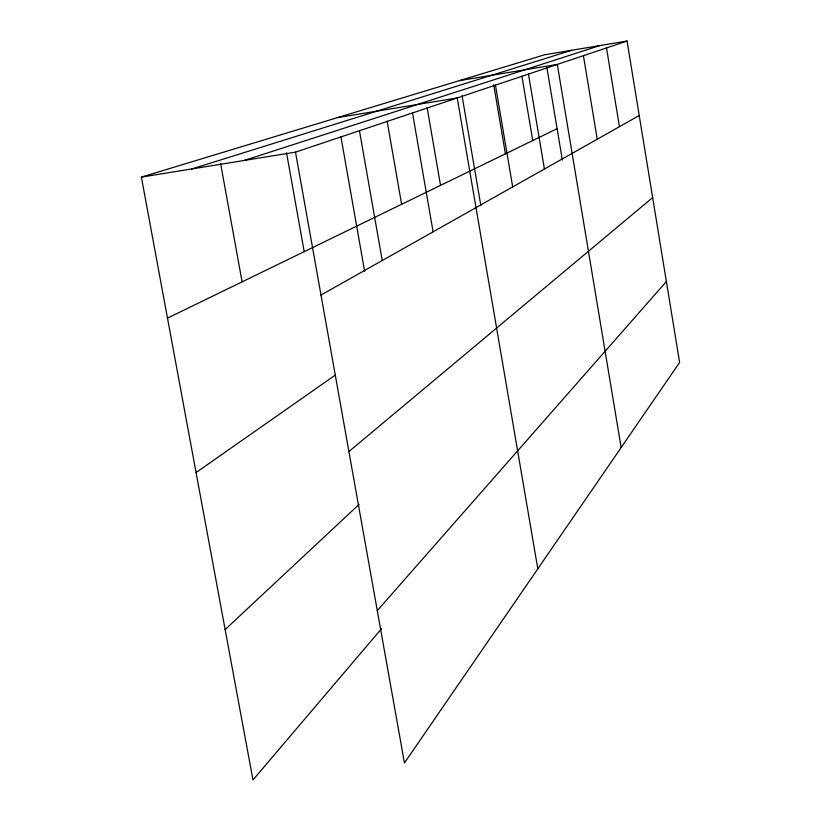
<?xml version="1.0" encoding="UTF-8"?>
<svg xmlns="http://www.w3.org/2000/svg" width="821" height="821" viewBox="0 0 821 821"><rect width="100%" height="100%" fill="white"/><g stroke="black" fill="none" stroke-linecap="round" stroke-linejoin="round"><path stroke-width="1.23" d="M381.611 628.609L252.971 779.95L141.386 177.11L544.744 54.75L627.049 41.05L679.614 362.441L404.455 762.945L295.509 152.152L627.049 41.05M377.291 610.619L666.385 281.531M225.139 629.574L359.136 504.34M348.915 451.55L652.654 197.584M196.075 472.568L335.502 374.93M321.001 295.067L639.231 115.525M167.484 318.127L557.1 128.702M244.227 160.454L599.771 45.586M191.827 168.941L571.785 50.245M459.483 80.612L557.305 64.428L621.148 447.537M337.544 117.608L457.235 97.956L537.817 568.84M141.386 177.11L295.509 152.152M220.633 163.677L242.103 281.849M286.539 152.86L304.201 251.657M359.454 130.724L382.237 260.514M340.879 136.532L364.647 271.33M387.132 121.139L401.623 204.296M427.125 107.592L440.538 185.382M412.511 112.949L433.098 231.82M462.069 95.739L480.808 205.394M495.443 85.148L512.684 186.921M493.708 84.758L505.418 153.835M546.837 67.281L562.344 160.044M528.467 74.085L544.415 169.023M521.92 76.25L532.747 140.545M583.413 55.674L597.236 139.221M606.493 47.936L619.445 126.691"/></g></svg>
